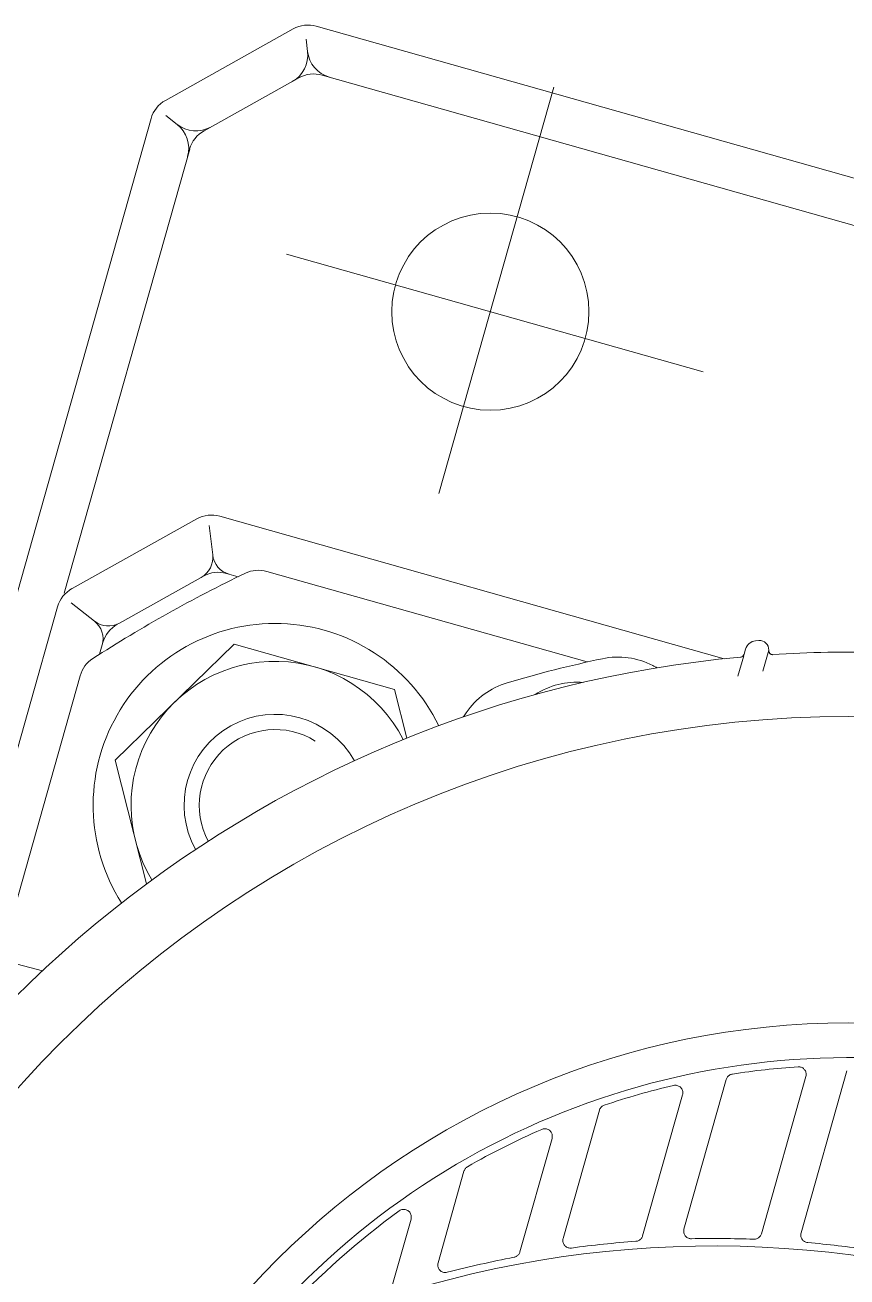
# Model space of a CAD drawing. Header units: inches. Extents: x 0 to 766, y -245 to 236.
# Drawn here: x 55.2166 to 55.2686, y -193.4262 to -193.3469 of the extents above; entities that cross this region are included whole.
import ezdxf

# ---------------------------------------------------------------- set-up
doc = ezdxf.new("R2010")
doc.units = ezdxf.units.IN
doc.header["$MEASUREMENT"] = 0
doc.layers.add('000 SOS 911 - ACCES. ACI', color=125, linetype='Continuous', lineweight=0)
doc.layers.add('000 SOS 911 - ACCESORIOS ACI', color=3, linetype='Continuous', lineweight=20)

# ---------------------------------------------------------------- blocks, each defined once
blk = doc.blocks.new('Bomba Jockey')
at = {"layer": '000 SOS 911 - ACCES. ACI', "linetype": 'Continuous'}
for p, q in [((0.0387500000001637, -0.0309750370001893), (0.0387500000001637, -0.0264967650002745)), ((0.0354982209992159, -0.0282432020001124), (0.035551487000248, -0.0282165300000088)), ((0.0355514579991905, -0.0282163940003102), (0.0356059830000959, -0.0281963130000804)), ((0.0356058259994825, -0.028196244000128), (0.0356615959999545, -0.0281827789999625)), ((0.0356616839999333, -0.0281829499999731), (0.0357191439998133, -0.0281761520000146)), ((0.0357191070002045, -0.0281761580001785), (0.0357779449986993, -0.0281759680001415)), ((0.0357778050001798, -0.0281757280001784), (0.0358353080000598, -0.0281821560001845)), ((0.0358353950000492, -0.0281822680001369), (0.0358919420004895, -0.0281956320000063)), ((0.0358919820000665, -0.0281957360000433), (0.0359473220000837, -0.0282157199999347)), ((0.0359470639991741, -0.0282154880001144), (0.0359991010000158, -0.0282413410000118)), ((0.0359992289995717, -0.0282415480000964), (0.0360475640000004, -0.0282733559999997)), ((0.0360474909994082, -0.0282731459999468), (0.0360926219991598, -0.0283108959999936)), ((0.0360927729993819, -0.0283110400002897), (0.0361326249999365, -0.0283529900000303)), ((0.0361326549987098, -0.0283532070000092), (0.036167235999983, -0.0283997500000624)), ((0.0361671409991686, -0.0283996390000994), (0.0361966030000076, -0.0284505690001424)), ((0.0361966330001451, -0.02845071500019), (0.0362196920004863, -0.0285037820001435)), ((0.0362196549990586, -0.0285037349999584), (0.0362360330000229, -0.0285584660000495)), ((0.03623591200039299, -0.0285582000001341), (0.036245997000151, -0.0286152990001938)), ((0.0362463239998761, -0.0286155480000616), (0.0362500960000034, -0.0286749379999947)), ((0.0362500000001092, -0.028674927000111), (0.0362500000001092, -0.0349562380001771)), ((0.031324824999956, -0.0305748060000042), (0.0313507659998322, -0.0305369420000261)), ((0.0313505120002446, -0.0305367790001583), (0.0313800270000684, -0.0305011520001699)), ((0.0313801320003222, -0.0305011949999425), (0.0314125150002838, -0.0304686670001502)), ((0.0314126650000617, -0.0304687270001978), (0.0314476649987228, -0.0304396040000938)), ((0.0314476470002774, -0.0304395580001256), (0.0314856750001127, -0.0304134240000167)), ((0.0314856720001444, -0.0304133550000643), (0.0315263100001175, -0.0303904859999875)), ((0.0312499430001481, -0.0308377920000567), (0.0312522339995667, -0.0307910340000035)), ((0.03125, -0.0386257930001648), (0.03125, -0.0308377080000355)), ((0.0312520839997888, -0.0307907480000722), (0.0312584369989963, -0.0307451680000668)), ((0.0312584850003077, -0.0307453360001091), (0.0312689110000974, -0.0307008880001831)), ((0.0312688669991985, -0.0307008800000404), (0.0312834800001838, -0.0306573700001991)), ((0.0312835889990311, -0.0306572970000616), (0.0313023070002601, -0.0306148540003051)), ((0.031302357000186, -0.0306149770001412), (0.0313246250002521, -0.0305748420000782)), ((0.038753603999794, -0.0310347490001277), (0.0387498950003646, -0.0309749880000254)), ((0.0387637039993933, -0.0310924530001557), (0.038753452000492, -0.0310348259999955)), ((0.0387806779995117, -0.0311476310000671), (0.0387638970000808, -0.0310922570001822)), ((0.0388044920000539, -0.0312017090000154), (0.0387806230000933, -0.031147662000194)), ((0.0388348809997297, -0.031253346000085), (0.0388045459994828, -0.0312016530001529)), ((0.0388702529999137, -0.0313005049999902), (0.0388349159998143, -0.0312534600000163)), ((0.0389105300000665, -0.0313424870000745), (0.0388702879999983, -0.0313005720001911)), ((0.0389555329998075, -0.0313795619999837), (0.0389104659998338, -0.0313424980001855)), ((0.0390043170004901, -0.0314108550001038), (0.0389553979998709, -0.0313794999999573)), ((0.0395587020002495, -0.0313681830000405), (0.039511223998943, -0.0314012560002084)), ((0.0396023299999797, -0.0313293350000095), (0.0395586270001331, -0.0313681810002891)), ((0.0396425809999528, -0.0312848190001205), (0.039602608000223, -0.0313294780000888)), ((0.0280511489995661, -0.0320113260002017), (0.0281036700002915, -0.0319921610005167)), ((0.0281040039999425, -0.0319921889999932), (0.0281570679999277, -0.0319789640000181)), ((0.0281570779998219, -0.0319789430000128), (0.0282107859998178, -0.031971661000398)), ((0.0282106289996591, -0.0319716409999273), (0.0282653029998983, -0.0319704050002656)), ((0.0282651609991262, -0.0319705030001387), (0.0283203779999894, -0.0319752450000124)), ((0.0283204409997779, -0.0319751840002027), (0.0283741029998055, -0.0319857240001511)), ((0.0283742239989806, -0.0319857420001881), (0.028426347000277, -0.032002293000005)), ((0.0284262800000761, -0.0320022109999627), (0.0284769810000398, -0.0320245899999918)), ((0.0284769179997966, -0.0320246280000447), (0.0285242680001829, -0.0320519900001273)), ((0.0285244089996013, -0.0320521140001802), (0.0285683519991835, -0.0320846680001523)), ((0.0285683700003574, -0.0320846770000571), (0.028608895999696, -0.0321221209999294)), ((0.0286090629992941, -0.0321220860000722), (0.0286449869990975, -0.0321633200001088)), ((0.0286449289997108, -0.032163612000204), (0.0286759509995136, -0.0322086490002676)), ((0.0286760349999895, -0.0322083989999555), (0.0287023549999503, -0.0322571700000936)), ((0.0390578289998302, -0.0314365409999482), (0.0390045609997287, -0.0314109830001144)), ((0.0391148120002072, -0.0314563200001885), (0.0390578430001369, -0.031436549000091)), ((0.0391726709999603, -0.0314691990001848), (0.039114785000038, -0.0314562089999981)), ((0.0392303170001469, -0.0314748440000585), (0.0391724910000448, -0.0314691519999997)), ((0.0392887939997309, -0.03147390800018), (0.0392304570004853, -0.0314750840000215)), ((0.0393461679996108, -0.0314656950001791), (0.0392886120002913, -0.0314736690002064)), ((0.0394030439993003, -0.0314506390000133), (0.0393461609996848, -0.031465677000142)), ((0.0394590270002482, -0.0314291640002011), (0.0394033039997339, -0.0314509059999182)), ((0.0395112070004871, -0.0314014260000022), (0.0394589889997406, -0.0314290660001007)), ((0.0287022800002888, -0.0322571849999349), (0.0287229460000162, -0.0323079490001419)), ((0.0287230630001432, -0.0323080970001684), (0.0287377509998805, -0.0323602680000477)), ((0.0287377230001766, -0.0323600710000847), (0.028746713000146, -0.0324140770001122)), ((0.0287466330000825, -0.0324141860000964), (0.028749955999956, -0.03247011799999201)), ((0.0287499999999454, -0.032470093000029), (0.0287499999999454, -0.0412545780000073)), ((0.0237909239990586, -0.0338647470000524), (0.0238136079992728, -0.0338187680001738)), ((0.0238137400001506, -0.0338188059999993), (0.0238405979998788, -0.0337758520001899)), ((0.0238404510000692, -0.0337757930001317), (0.023871723999946, -0.0337357840001005)), ((0.0238717400002315, -0.0337359530001322), (0.0239072049989773, -0.0336989290001384)), ((0.0239074300002358, -0.0336988779999956), (0.0239460579996376, -0.0336659150000287)), ((0.0239458000000923, -0.0336658640001133), (0.023987027000203, -0.0336374880000676)), ((0.0239870929999597, -0.0336375890001364), (0.0240316259992142, -0.0336131840001599)), ((0.0240315189989815, -0.03361298100003299), (0.0240791320002245, -0.0335926870000094)), ((0.0237500000002911, -0.0437258910001219), (0.0237500000002911, -0.0340625610003826)), ((0.0237500639991595, -0.0340626710001288), (0.0237528739999107, -0.0340109890003078)), ((0.0237525989996357, -0.0340108140001121), (0.0237603169989598, -0.0339606840000215)), ((0.023760436999055, -0.0339606820000427), (0.02377307200004, -0.033912065000095)), ((0.0237732150003467, -0.0339122140001109), (0.0237909600000421, -0.0338647650000894)), ((0.0206039500003499, -0.0347544589999416), (0.0206543829995098, -0.03474178000010399)), ((0.0206543339995733, -0.0347415880000881), (0.0207050839999283, -0.0347343130001718)), ((0.020704958999886, -0.0347345550001137), (0.0207559499990566, -0.0347326789999443)), ((0.0207562159994268, -0.0347326820001399), (0.0208083350003108, -0.0347363250000399)), ((0.0208081750001838, -0.0347360890000346), (0.0208608699999786, -0.0347451430000092)), ((0.0208610920003594, -0.0347452760001943), (0.0209114379999846, -0.0347592390000955)), ((0.0209114580002279, -0.0347592220002753), (0.0209593109993875, -0.0347782960000132)), ((0.020959368000149, -0.0347783170002458), (0.0210049620004611, -0.0348022910000054)), ((0.021005022999816, -0.0348023190003914), (0.0210475409999162, -0.0348305290001463)), ((0.0210475609997047, -0.0348307140000088), (0.0210869659999844, -0.034863132000055)), ((0.0210869300003651, -0.0348629560000973), (0.0211231829998724, -0.0348995530000593)), ((0.0211235030001262, -0.0348998400002074), (0.0211557289990196, -0.034940029000154)), ((0.0211554270003944, -0.0349398620001011), (0.0211835600002814, -0.0349840320000112)), ((0.0211835079999219, -0.0349839150001117), (0.0212075120002737, -0.0350315539999429)), ((0.0212074000000939, -0.0350317580000592), (0.0212261599990598, -0.0350806510000439)), ((0.0212264479991973, -0.0350804850002078), (0.0212396030001401, -0.035129975000018)), ((0.0212395020002987, -0.0351300790000551), (0.0212473679998766, -0.0351806799999395)), ((0.0212471220002044, -0.0351805150000928), (0.0212497300003634, -0.0352323290001095)), ((0.0212500000002365, -0.0352324220002629), (0.0212500000002365, -0.045491089000052)), ((0.0361364309997043, -0.0352732920000563), (0.0361074800002825, -0.035305702000187)), ((0.036162480999792, -0.0352391549999993), (0.0361366439997255, -0.0352734880000298)), ((0.0361850559997947, -0.0352031790000638), (0.036162515000342, -0.0352391860001262)), ((0.0362044449989298, -0.0351648910000222), (0.0361849529999745, -0.0352030480000849)), ((0.0362204970001585, -0.0351247060000333), (0.03620418499895101, -0.0351647219999904)), ((0.0362334389997159, -0.0350838740000654), (0.0362206989998413, -0.0351247830001285)), ((0.0362425230000554, -0.03504210200003399), (0.03623344099924, -0.0350837250000495)), ((0.0362478989995907, -0.0349997359999179), (0.0362423780002246, -0.0350422870001239)), ((0.0362498669992419, -0.034956222000119), (0.0362479030000031, -0.0349997560003885)), ((0.0162500000001273, -0.0471110230000704), (0.0162500000001273, -0.0363281859999916)), ((0.0162501639997572, -0.0363281780000762), (0.0162535550002758, -0.036271639000006)), ((0.0162535659997047, -0.0362718020001012), (0.0162627239997164, -0.0362173290000101)), ((0.0162623589999385, -0.0362171570000101), (0.0162772889998451, -0.0361646730000302)), ((0.0162772809999297, -0.0361645410005167), (0.0162982820002071, -0.0361135180000929)), ((0.016298461999213, -0.0361135010000453), (0.0163252520001152, -0.0360644300001241)), ((0.016325353999946, -0.0360645990003832), (0.0163569860001189, -0.0360192420000658)), ((0.0163569960000132, -0.036019258000124), (0.0163936109997849, -0.0359778190002089)), ((0.0163937009997426, -0.03597779500000799), (0.0164350670002023, -0.0359401840003102)), ((0.0164347439990706, -0.0359400059999189), (0.0164793720000489, -0.0359075609999309)), ((0.0164795720002076, -0.0359075890003169), (0.0165269450003507, -0.0358807590002925)), ((0.0165268720002132, -0.0358805590001339), (0.0165778150003462, -0.035858737000126)), ((0.0165778120003779, -0.035858898000015), (0.0166319539998767, -0.0358422640003937)), ((0.01315666399978, -0.0365936919999967), (0.0132155089995649, -0.0365861490001862)), ((0.0132157279999774, -0.0365861900002074), (0.0132738289998997, -0.0365854550000222)), ((0.0132737270000689, -0.0365856089999852), (0.0133310220003296, -0.0365916920000018)), ((0.0133309639995787, -0.0365916740001922), (0.0133885259997442, -0.0366049900001144)), ((0.0133883450002941, -0.0366048750001937), (0.0134451739995711, -0.0366250470001433)), ((0.013444845000322, -0.0366249740000058), (0.0134977400002754, -0.0366507420001199)), ((0.0134977309999158, -0.0366506109999136), (0.0135461220002071, -0.0366818840000178)), ((0.0135462189996361, -0.0366820600002029), (0.013590787999874, -0.0367189590001544)), ((0.0135906070004239, -0.0367188740001439), (0.0136303609997413, -0.0367605790002017)), ((0.0136304560001008, -0.0367604120001488), (0.0136655700002848, -0.03680747100020201)), ((0.0136653950003165, -0.0368074730001808), (0.0136957579998125, -0.0368594330000178)), ((0.0136959209999077, -0.0368593640000654), (0.0137196959994981, -0.0369133179999608)), ((0.0137197500002913, -0.0369134450002093), (0.0137363839999125, -0.0369684820000202)), ((0.0137362499999654, -0.0369685059999938), (0.0137463600003685, -0.0370256630001222)), ((0.0137464300000829, -0.0370255899999847), (0.0137500059990998, -0.0370848699999442)), ((0.0137500000000728, -0.0370849610001187), (0.0137500000000728, -0.0482124630000271)), ((0.0312529400002859, -0.0386800850001237), (0.0312498800003596, -0.038625606000096)), ((0.0312617399999908, -0.038733054000204), (0.0312531730000956, -0.03868027800012899)), ((0.0312757170004261, -0.0387840620001043), (0.0312616599999274, -0.0387330460002886)), ((0.0312958409990643, -0.0388341230000151), (0.0312758579998445, -0.0387840040000356)), ((0.031321127999945, -0.0388825550001002), (0.0312957059991277, -0.0388342740000098)), ((0.0313507909991131, -0.0389271209999151), (0.0313209539990567, -0.0388824600001954)), ((0.0313850359998469, -0.0389676960000998), (0.0313508730000649, -0.0389270440000473)), ((0.0314238069991006, -0.0390048520000619), (0.0313852209997094, -0.0389678409999306)), ((0.0314657479993912, -0.0390373100001398), (0.0314237880002111, -0.03900496700021)), ((0.0315119980000418, -0.039065348000122), (0.0314656650002689, -0.0390372260001186)), ((0.0315616170000794, -0.0390886509999291), (0.0315119500000947, -0.0390651840000373)), ((0.0316123150000749, -0.0391064200000528), (0.0315614000001006, -0.0390885659999185)), ((0.0316642509997109, -0.0391184439999961), (0.0316123829998105, -0.0391065130002062)), ((0.0317175230002249, -0.0391249100002824), (0.0316644289996475, -0.0391186030001336)), ((0.0317704159997447, -0.0391255200001979), (0.0317174400001932, -0.0391249440003776)), ((0.0318239610001001, -0.0391200260000915), (0.0317702699999245, -0.0391253600002983)), ((0.0318774009997469, -0.0391090040000108), (0.0318238410000049, -0.0391200480000862)), ((0.0319287400002395, -0.0390927130001728), (0.0318773339990912, -0.0391091020001113)), ((0.0319770989990502, -0.0390711160002866), (0.0319287059996896, -0.0390926770000988)), ((0.0320235270000922, -0.0390442760001406), (0.0319773170003828, -0.0390711700001703)), ((0.0320673700002772, -0.0390119109999887), (0.0320233409997854, -0.0390441420001935)), ((0.0732053300002917, -0.0400051810001969), (0.0665901270003815, -0.0401206500000626)), ((0.069498047000252, -0.0400698550001835), (0.069498047000252, -0.0595289610000691)), ((0.0721633299990572, -0.0634987490000185), (0.0721633299990572, -0.0400233459999981)), ((0.0287499010000829, -0.0412544890002664), (0.0287467189996278, -0.0413093280001249)), ((0.0750000000002729, -0.0961714170000505), (0.0750000000002729, -0.0407311399999344)), ((0.0285759120001785, -0.041633542999989), (0.0285324620003849, -0.0416671530001622)), ((0.0286147459996755, -0.0415964850001274), (0.0285759829998824, -0.0416334870001265)), ((0.0286489239997536, -0.041555998000149), (0.0286147439996967, -0.0415964759999952)), ((0.0286788729999898, -0.0415113400001701), (0.0286489979998805, -0.0415558290001172)), ((0.0287043109992737, -0.0414632990000428), (0.0286789770002542, -0.0415113510005085)), ((0.0287240610000481, -0.0414135700000316), (0.0287041880001198, -0.0414634690000639)), ((0.0287381329999335, -0.04136217700011), (0.0287240150000798, -0.04141336700013201)), ((0.0287469220002095, -0.0413094350001302), (0.0287382839992461, -0.0413623850001841)), ((0.0237538000001223, -0.0437847690000126), (0.0237501100000373, -0.0437259860000268)), ((0.0237634589993832, -0.0438411410000299), (0.0237535809997098, -0.0437846250001712)), ((0.0237794859999667, -0.0438956410005176), (0.0237634070003878, -0.0438413310000669)), ((0.0238024670002233, -0.0439483650000057), (0.0237798230000408, -0.043895650000195)), ((0.0238313120003113, -0.0439987350000593), (0.0238024850000329, -0.0439482840001801)), ((0.0238650579999558, -0.0440450830001282), (0.0238311379998777, -0.0439988109999376)), ((0.0239042100001825, -0.0440867709999111), (0.0238650189999135, -0.0440448700001071)), ((0.0239487239996379, -0.0441247670000848), (0.0239043009992202, -0.0440869340000063)), ((0.0239962529994955, -0.0441567459999988), (0.0239486439995744, -0.0441247300000214)), ((0.0240474130000621, -0.0441828650002663), (0.0239963230001195, -0.0441567580000992)), ((0.0241018550000263, -0.0442032120001841), (0.0240474539991738, -0.0441827980000653)), ((0.0241575179998108, -0.0442174490001435), (0.0241018670003541, -0.0442034970001259)), ((0.0242144550002195, -0.0442245310000544), (0.0241575380000541, -0.0442173100000218)), ((0.0242724559998351, -0.0442250380001497), (0.0242143550003675, -0.0442242960000385)), ((0.0243295860000217, -0.0442194490001384), (0.0242725039997822, -0.044225213000118)), ((0.0243848830000388, -0.0442070999999942), (0.0243295899990699, -0.0442193790001966)), ((0.0244390749999184, -0.044188337000378), (0.0243848589998379, -0.0442071090001264)), ((0.0244924959997661, -0.0441631060000418), (0.0244391339997492, -0.04418846700014)), ((0.0210003589995722, -0.0459235410000929), (0.0209574519990383, -0.0459458060001907)), ((0.0210404079998625, -0.0458981320000476), (0.0210005559997626, -0.0459237259999554)), ((0.0210773870003322, -0.0458690370001023), (0.0210403309993126, -0.045898139999963)), ((0.0211117989992999, -0.0458362820002094), (0.0210775489990738, -0.0458689970000705)), ((0.0211429970004247, -0.0458000390001416), (0.0211116570003469, -0.0458361990001777)), ((0.0211704610001107, -0.0457614620002005), (0.0211429389992191, -0.0458000080000147)), ((0.0211942719988656, -0.0457204700001057), (0.0211706230002164, -0.0457615070001793)), ((0.0212139150003168, -0.0456768860001375), (0.0211940219992357, -0.0457204060001004)), ((0.0212297660000331, -0.0456322100001216), (0.0212141750002957, -0.0456770630000847)), ((0.0212406789992201, -0.0455864049999946), (0.0212296069989861, -0.0456320790001428)), ((0.0212477280001622, -0.0455394830000842), (0.0212409629993999, -0.0455864840000686)), ((0.0212497389998134, -0.0454910040000414), (0.0212472889998026, -0.0455392820001635)), ((0.0162531059991125, -0.0471650420001879), (0.0162500270002966, -0.0471111140000176)), ((0.0162613350003085, -0.0472170739999456), (0.0162529489998633, -0.0471648870000081)), ((0.0162753879994853, -0.0472678789999463), (0.0162616659990818, -0.0472173410000778)), ((0.0162944799990328, -0.0473170459999892), (0.0162751580000986, -0.0472677170000679)), ((0.016318830000273, -0.0473643660000107), (0.016294291000122, -0.0473170000000209)), ((0.0163482970001496, -0.0474085490000107), (0.0163192120003259, -0.0473644149999473)), ((0.0163818759992864, -0.0474492020000525), (0.0163480670003082, -0.0474084140000741)), ((0.0164201099987622, -0.0474866080000993), (0.0163818770001854, -0.0474492330001795)), ((0.0164615809994757, -0.0475195080000503), (0.0164202250002745, -0.0474867870000253)), ((0.016506285000105, -0.0475475850003022), (0.016461600999719, -0.0475195800001984)), ((0.0165543770003751, -0.047571149000305), (0.0165063529998406, -0.0475476450001224)), ((0.0166041009997571, -0.0475892640001803), (0.0165543429998252, -0.0475710720002098)), ((0.0166555970004083, -0.0476019800000813), (0.0166041500001484, -0.0475893309999265)), ((0.016708338999706, -0.0476090320000822), (0.0166553689996363, -0.0476017610001236)), ((0.0167611159999979, -0.0476107710001088), (0.0167081639997377, -0.04760909099991299)), ((0.0168134639993696, -0.0476068570001189), (0.0167613710000296, -0.0476108490001934)), ((0.0168652649990691, -0.0475971530001971), (0.0168134040000041, -0.0476067120000607)), ((0.0169173919989589, -0.0475820900001054), (0.0168656070004545, -0.0475972380002077)), ((0.065769210000326, -0.0548000350001985), (0.0615524129998448, -0.0474963280000793)), ((0.0602843229999053, -0.0643002070000876), (0.0657692469990252, -0.0548000400001456)), ((0.049314788999709, -0.064300140000114), (0.0476567689997864, -0.0614283649999834)), ((0.0686499020002884, -0.0612450559999616), (0.0686499020002884, -0.0620433349999985)), ((0.0634574159994372, -0.0680634299999383), (0.0679411389996858, -0.0635797059999277)), ((0.0713800120001906, -0.0640023330001895), (0.0695762370000921, -0.0632551820001481)), ((0.0602844239997467, -0.0643002320000505), (0.0493146970002272, -0.0643002320000505)), ((0.0715772320004362, -0.0649123510002028), (0.0649123709999913, -0.07157721200019299)), ((0.0720000000001164, -0.0949285579999924), (0.0720000000001164, -0.064489685000126)), ((0.0612451170004533, -0.0686499939999976), (0.0620441889996073, -0.0686499939999976)), ((0.0375600589991336, -0.0695000000000619), (0.0595278319988211, -0.0695000000000619)), ((0.06325510200031201, -0.0695761760000551), (0.0639998770002421, -0.0713741960000789)), ((0.0277500000001965, -0.0713014530001601), (0.0277500000001965, -0.0727028809999411)), ((0.026267055999142, -0.0720642440001029), (0.0262663489997976, -0.0735108380001748)), ((0.0634987789999286, -0.0721635130000777), (0.0289316409998719, -0.0721635130000777)), ((0.0259523799991257, -0.0732818900000893), (0.0259419359999811, -0.0732829539999784)), ((0.02596525700028, -0.0732811440000205), (0.0259523409999929, -0.0732819180000206)), ((0.0259812889999012, -0.0732808960001421), (0.0259654209999099, -0.0732810510000945)), ((0.0260004639990257, -0.0732819049999307), (0.0259809580002184, -0.0732809150001685)), ((0.0260228279994408, -0.0732846450000579), (0.02600077499892, -0.0732819500001369)), ((0.0260468739998032, -0.0732896389999951), (0.0260229509995043, -0.0732847700001003)), ((0.0260728169992035, -0.0732971450001969), (0.0260470610000994, -0.0732895380001537)), ((0.0260997700002008, -0.0733080300001348), (0.0260727989998486, -0.0732972310001969)), ((0.0261265680001088, -0.0733219730000201), (0.0260997139989741, -0.0733079960004943)), ((0.0261523079998369, -0.0733389970000644), (0.026126406999083, -0.0733219520000148)), ((0.0261771220002629, -0.0733591860000615), (0.0261524030001965, -0.0733388920002653)), ((0.0262002909998955, -0.0733828550000908), (0.0261772339990785, -0.0733593030001885)), ((0.0262205029998768, -0.0734094599999935), (0.0261997579996205, -0.0733829130001595)), ((0.0262388839996675, -0.0734389940002984), (0.0262207910000143, -0.0734094209999512)), ((0.0262538439997115, -0.0734713080000802), (0.0262389730000905, -0.0734390480001821)), ((0.0262651359998927, -0.073505798000042), (0.0262540059998173, -0.0734712930000114)), ((0.0277500000001965, -0.072811707000028), (0.0277500000001965, -0.0731569820000004)), ((0.0277504439995937, -0.0728098399999908), (0.0277502680000907, -0.0728184440001769)), ((0.0270565359996908, -0.0739351890001672), (0.0272600259991123, -0.0738604040000155)), ((0.0500000000001819, -0.1053979190000973), (0.0500000000001819, -0.0775266420000662)), ((0.0639792480001233, -0.0900000000001455), (0.0354155270001684, -0.0900000000001455)), ((0.0663416220004365, -0.1014126990000932), (0.0714132279999831, -0.0963412240002981)), ((0.0732332279999355, -0.0962680910001837), (0.0741090619990246, -0.0966308790000312)), ((0.0675842000000557, -0.1044127400000434), (0.0744129780000549, -0.0975841370000126)), ((-0.0649272460000248, -0.1020000000000891), (0.0649291989998346, -0.1020000000000891)), ((0.0662670550000257, -0.1032349110000723), (0.0665853739997147, -0.1040033790000052)), ((-0.0661694340005852, -0.1050000000000182), (0.0661723630000779, -0.1050000000000182))]:
    blk.add_line(p, q, dxfattribs=at)
for centre, radius in [((-1.7090001165e-06, 0), 0.0735), ((0, 0), 0.053288105), ((0.0500004880000233, -0.0900000000001455), 0.0065)]:
    blk.add_circle(centre, radius, dxfattribs=at)
for centre, radius, start, end in [((0, 0), 0.077747101, 291.015699000093, 68.9844409998913), ((0, 0.0326677250000103), 0.07, 231.0617189999109, 308.9382480005517), ((0, 0), 0.051, 206.8178259999509, 333.1821690002292), ((0, 0), 0.0505, 321.7204279997267, 333.1821690002292), ((0, 0.0326677250000103), 0.070500008, 296.5630380004717, 300.233335999344), ((0, 0.0326677250000103), 0.070500008, 289.9712569994205, 293.4462659999724), ((0, 0.0326677250000103), 0.070500008, 283.6455459995568, 286.9929939993164), ((0, 0), 0.0505, 309.4197770004449, 315.6432269999551), ((0, 0.0326677250000103), 0.070500008, 277.4858079994575, 280.7556379997633), ((0, 0), 0.0505, 299.012317000515, 304.4023200001249), ((0, 0), 0.0505, 289.5724010005352, 294.5193710005656), ((0.0547998050001297, -0.0548001710001245), 0.012, 221.7492209996555, 48.25037699994682), ((0.0547995609990721, -0.0548002320001615), 0.0095, 222.9876980001853, 47.01159999967267), ((0.0547998050001297, -0.0548001710001245), 0.006, 225.1559550004199, 44.84366999967001), ((0.0547998050001297, -0.0548001710001245), 0.005, 253.7733000003442, 43.99914499977956), ((0.0674980470002993, -0.0595289610000691), 0.002, 318.5903990002679, 359.9999780000082), ((-1.7090001165e-06, 0), 0.092, 311.409669999487, 318.5904809996898), ((0.070150634998754, -0.0618695680000201), 0.0015, 179.9998720000027, 247.5004100004498), ((0.0666506350003147, -0.0620434270001624), 0.002, 315.0003319997637, 2.20000048197e-05), ((0.0690026859992941, -0.0646412050000436), 0.0015, 67.49957200033478, 134.9993460002987), ((0.0701640620004582, -0.0634987490000185), 0.002, 315.0000590000812, 0.0001860000004814), ((0.0395971680000003, -0.0625145260000863), 0.005, 302.3504220005353, 341.5391099998648), ((-0.0315434569997706, -0.0387652590000016), 0.08, 341.5391099998648, 341.774559999862), ((0, 0), 0.079, 297.6495579998116, 302.3504220005353), ((0.0365000000001601, -0.0632198490000064), 0.005, 280.9674830004844, 319.0396200003146), ((0.0620441889996073, -0.0666499940000449), 0.002, 270.0003639995468, 315.0002739994927), ((0.0646418460000859, -0.0690019230000871), 0.0015, 134.9998380003613, 202.5003539998204), ((0.0595278319988211, -0.0675000000001092), 0.002, 269.9999750001278, 311.4096159999557), ((0.0618701169992164, -0.0701499940003032), 0.0015, 22.50026399997013, 89.99985400022501), ((0.0343405759990674, -0.0655493770000248), 0.005, 258.4608900007031, 297.6495579998116), ((0.0493432619991836, 0.0079347529999723), 0.08, 258.2251800005764, 258.4608900007031), ((0.0634987789999286, -0.070163513000125), 0.002, 269.9935339992626, 315.0000000002303), ((0.0280200199999854, -0.072811707000028), 0.00027, 111.0412489992409, 180), ((0, 0), 0.077747101, 284.1047799992428, 289.5062849999153), ((0.0270000000000437, -0.0731569820000004), 0.00075, 290.2589449994169, 359.9984340000037), ((0.0268500980000681, -0.0733718870001212), 0.0006, 193.3954659998419, 290.1011399995915), ((0.0700007320001532, -0.0949285890001193), 0.002, 314.9995260004663, 0.0004180000003843999), ((0.0740004879999106, -0.09442111200019099), 0.002, 179.9997230000086, 247.4930879994684), ((0.0724697270002253, -0.0981165770003827), 0.002, 67.50465299930468, 135.002743999564), ((0.0730009770004472, -0.0961715089999871), 0.002, 314.9992530004568, 0.0003089999972285), ((0.0649291989998346, -0.1000000000001364), 0.002, 269.9998180002006, 314.9991260004812), ((0.06811694299995, -0.1024693910001133), 0.002, 135.0002380005628, 202.5000160000888), ((0.064421386999129, -0.1039999690001423), 0.002, 22.5008649999393, 90.00067399994278), ((0.0661723630000779, -0.1030000000002929), 0.002, 269.9999820007694, 314.9951919998348)]:
    blk.add_arc(centre, radius, start, end, dxfattribs=at)

msp = doc.modelspace()

# ---------------------------------------------------------------- block references
at = {"layer": '000 SOS 911 - ACCESORIOS ACI', "color": 30, "xscale": 0.9600000000000001, "yscale": 0.9600000000000001, "zscale": 0.9600000000000001, "rotation": 164.2139988296182}
msp.add_blockref('Bomba Jockey', (55.26872406882393, -193.4612574678745, -2.610023710192232e-06), dxfattribs=at)

doc.saveas('drawing.dxf')
